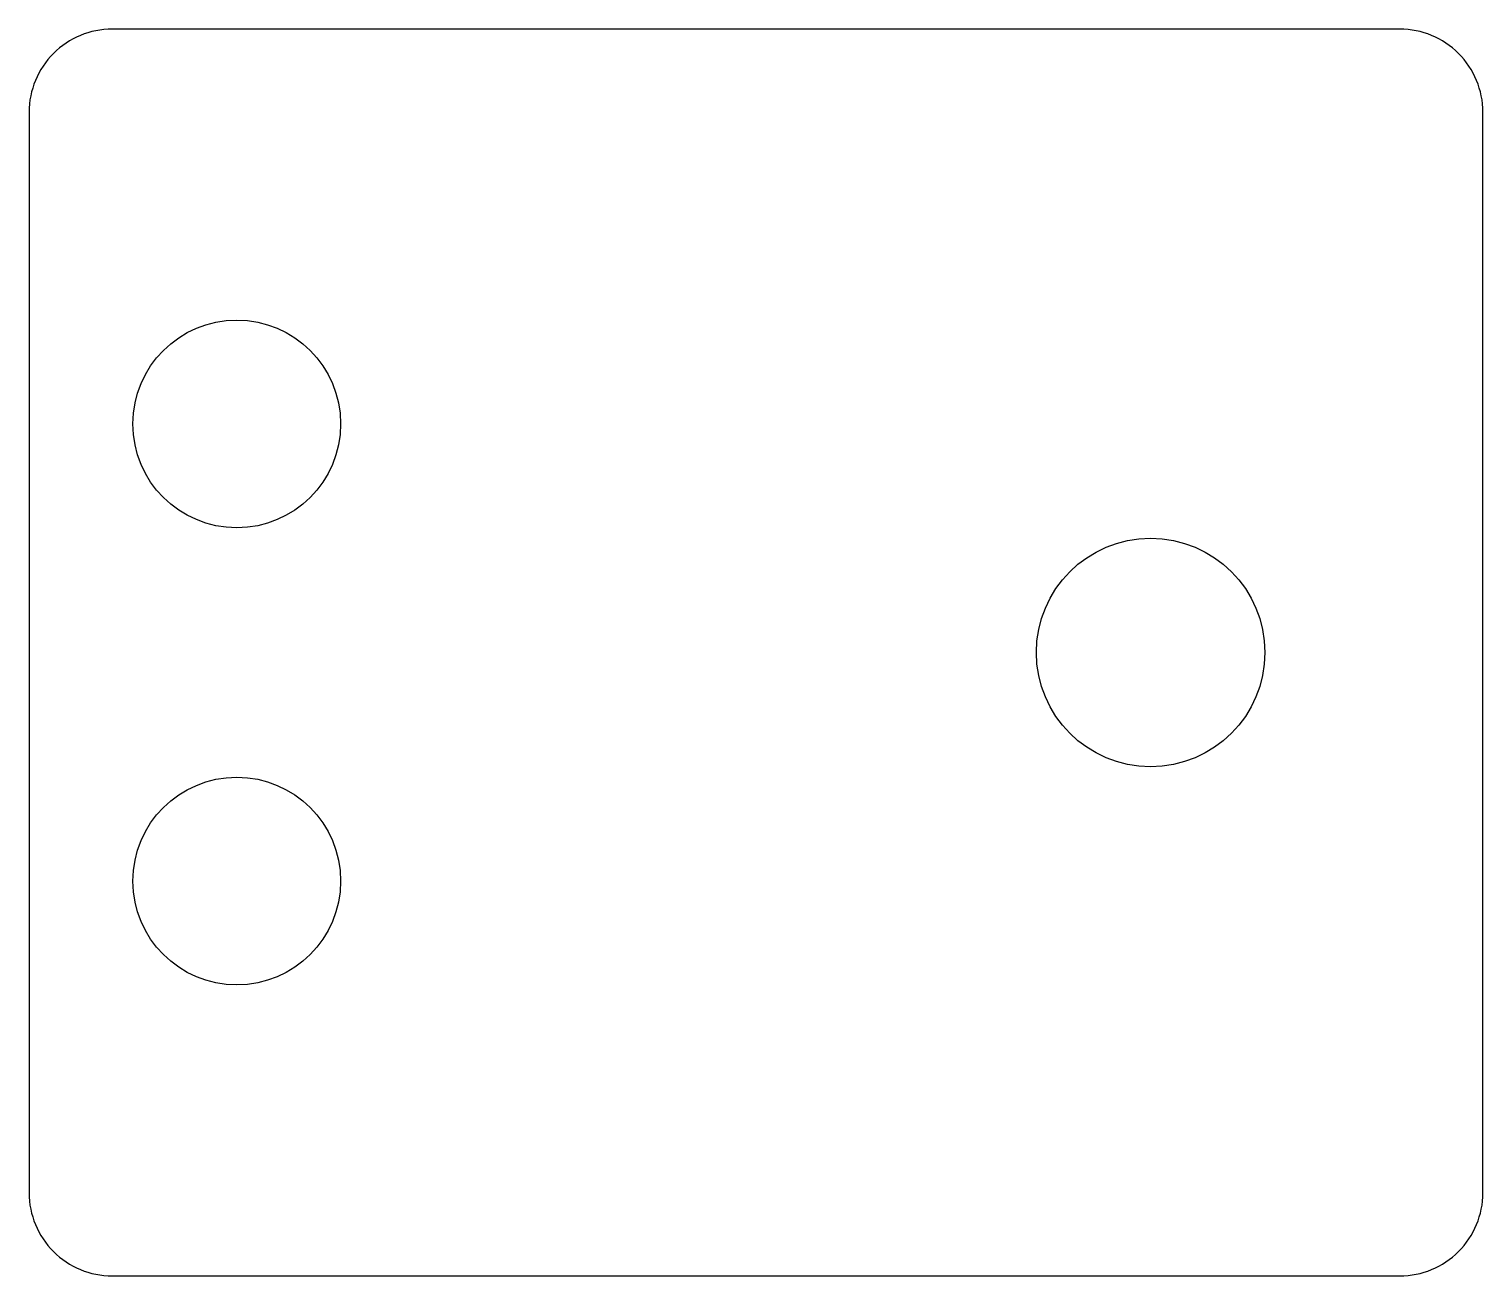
# Model space of a CAD drawing. Header units: millimetres. Extents: x -35 to 0, y 0 to 30.
import ezdxf

# ---------------------------------------------------------------- set-up
doc = ezdxf.new("R2010")
doc.units = ezdxf.units.MM

msp = doc.modelspace()

# ---------------------------------------------------------------- linework, layer by layer
msp.add_lwpolyline([(-33, 30, 0.414214), (-35, 28), (-35, 2, 0.414214), (-33, 0), (-2, 0, 0.414214), (0, 2), (0, 28, 0.414214), (-2, 30)], format="xyb", close=True)
for centre, radius in [((-30, 20.5), 2.5), ((-8, 15), 2.75), ((-30, 9.5), 2.5)]:
    msp.add_circle(centre, radius)

doc.saveas('drawing.dxf')
